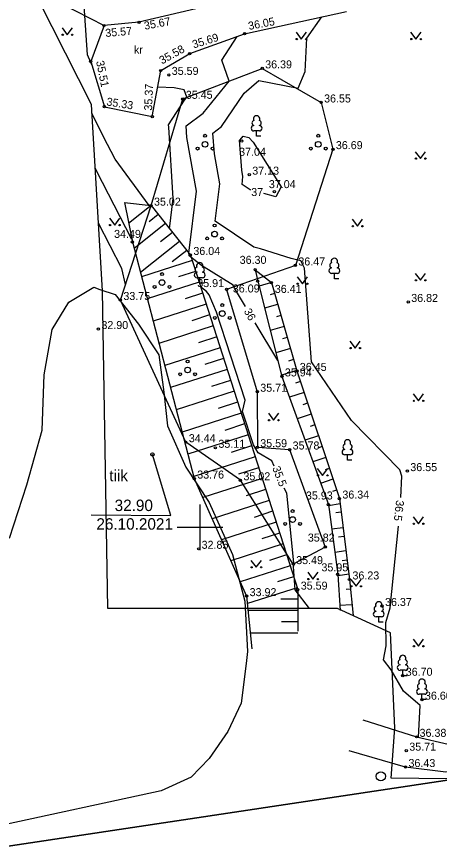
# Model space of a CAD drawing. Extents: x 624002 to 625180, y 6454071 to 6455743.
# Drawn here: x 624134 to 624170.9, y 6454721.9 to 6454794.6 of the extents above; entities that cross this region are included whole.
import ezdxf

# ---------------------------------------------------------------- set-up
doc = ezdxf.new("R2010")
doc.units = 0
for name, color, linetype in [('HALJASTUS', 7, 'Continuous'), ('HORISONTAAL-EH2000', 7, 'Continuous'), ('KORGUS-EH2000', 7, 'Continuous'), ('MOOTPIIR', 7, 'Continuous'), ('PIIR', 7, 'Continuous'), ('PUU', 7, 'Continuous'), ('RELJEEF', 7, 'Continuous'), ('TEE', 7, 'Continuous'), ('VEEKOGU', 7, 'Continuous'), ('VORK', 7, 'Continuous')]:
    doc.layers.add(name, color=color, linetype=linetype)

# ---------------------------------------------------------------- blocks, each defined once
blk = doc.blocks.new('VKORIS')
at = {"layer": 'VORK'}
for p, q in [((0, 400), (0, -400)), ((-400, 0), (400, 0))]:
    blk.add_line(p, q, dxfattribs=at)

msp = doc.modelspace()

# ---------------------------------------------------------------- linework, layer by layer
at = {"layer": 'HALJASTUS'}
for p, q in [((624137.87, 6454795.8), (624141.61, 6454793.87)), ((624137.937, 6454793.667), (624138.4, 6454793.06)), ((624138.4, 6454793.06), (624138.846, 6454793.667)), ((624158.397, 6454793.287), (624158.86, 6454792.68)), ((624158.86, 6454792.68), (624159.306, 6454793.287)), ((624168.417, 6454793.287), (624168.88, 6454792.68)), ((624168.88, 6454792.68), (624169.326, 6454793.287)), ((624168.817, 6454782.837), (624169.28, 6454782.23)), ((624169.28, 6454782.23), (624169.726, 6454782.837)), ((624142.077, 6454777.027), (624142.54, 6454776.42)), ((624142.54, 6454776.42), (624142.986, 6454777.027)), ((624163.307, 6454776.927), (624163.77, 6454776.32)), ((624163.77, 6454776.32), (624164.216, 6454776.927)), ((624158.487, 6454771.897), (624158.95, 6454771.29)), ((624158.95, 6454771.29), (624159.396, 6454771.897)), ((624168.817, 6454772.197), (624169.28, 6454771.59)), ((624169.28, 6454771.59), (624169.726, 6454772.197)), ((624163.107, 6454766.277), (624163.57, 6454765.67)), ((624163.57, 6454765.67), (624164.016, 6454766.277)), ((624168.637, 6454761.667), (624169.1, 6454761.06)), ((624169.1, 6454761.06), (624169.546, 6454761.667)), ((624155.977, 6454759.967), (624156.44, 6454759.36)), ((624156.44, 6454759.36), (624156.886, 6454759.967)), ((624160.257, 6454755.147), (624160.72, 6454754.54)), ((624160.72, 6454754.54), (624161.166, 6454755.147)), ((624168.637, 6454750.917), (624169.1, 6454750.31)), ((624169.1, 6454750.31), (624169.546, 6454750.917)), ((624154.457, 6454747.107), (624154.92, 6454746.5)), ((624154.92, 6454746.5), (624155.366, 6454747.107)), ((624159.417, 6454746.077), (624159.88, 6454745.47)), ((624159.88, 6454745.47), (624160.326, 6454746.077)), ((624163.187, 6454745.447), (624163.65, 6454744.84)), ((624163.65, 6454744.84), (624164.096, 6454745.447)), ((624168.647, 6454740.207), (624169.11, 6454739.6)), ((624169.11, 6454739.6), (624169.556, 6454740.207))]:
    msp.add_line(p, q, dxfattribs=at)
msp.add_lwpolyline([(624160.95, 6454748.27), (624158.15, 6454746.78), (624153.54, 6454754.11), (624148.76, 6454757.44), (624143.04, 6454769.87), (624145.72, 6454778.12), (624148.5, 6454787.46), (624155.44, 6454790.12), (624160.59, 6454787.14), (624161.62, 6454783.06), (624158.34, 6454772.89), (624152.32, 6454770.8), (624155.01, 6454761.85), (624155.02, 6454757), (624157.84, 6454756.8)], close=True, dxfattribs=at)
for centre, radius in [((624137.999, 6454793.06), 0.055), ((624138.828, 6454793.06), 0.055), ((624158.459, 6454792.68), 0.055), ((624159.288, 6454792.68), 0.055), ((624168.479, 6454792.68), 0.055), ((624169.308, 6454792.68), 0.055), ((624168.879, 6454782.23), 0.055), ((624169.708, 6454782.23), 0.055), ((624142.139, 6454776.42), 0.055), ((624142.968, 6454776.42), 0.055), ((624163.369, 6454776.32), 0.055), ((624164.198, 6454776.32), 0.055), ((624158.549, 6454771.29), 0.055), ((624159.378, 6454771.29), 0.055), ((624168.879, 6454771.59), 0.055), ((624169.708, 6454771.59), 0.055), ((624163.169, 6454765.67), 0.055), ((624163.998, 6454765.67), 0.055), ((624168.699, 6454761.06), 0.055), ((624169.528, 6454761.06), 0.055), ((624156.039, 6454759.36), 0.055), ((624156.868, 6454759.36), 0.055), ((624160.319, 6454754.54), 0.055), ((624161.148, 6454754.54), 0.055), ((624168.699, 6454750.31), 0.055), ((624169.528, 6454750.31), 0.055), ((624154.519, 6454746.5), 0.055), ((624155.348, 6454746.5), 0.055), ((624159.479, 6454745.47), 0.055), ((624160.308, 6454745.47), 0.055), ((624163.249, 6454744.84), 0.055), ((624164.078, 6454744.84), 0.055), ((624168.709, 6454739.6), 0.055), ((624169.538, 6454739.6), 0.055), ((624165.81, 6454728.23), 0.4)]:
    msp.add_circle(centre, radius, dxfattribs=at)
at = {"layer": 'HORISONTAAL-EH2000'}
for points in [[(624140.54, 6454790.43), (624140.16, 6454791.29), (624139.94, 6454794.73), (624139.83, 6454796.08), (624137.33, 6454801.79)], [(624167.56, 6454752.59), (624167.64, 6454754.46), (624167.47, 6454755.03), (624163.25, 6454759.33), (624159.75, 6454764.46), (624159.13, 6454772.64), (624158.82, 6454773.3), (624157.97, 6454773.5), (624155.28, 6454774.34), (624154.7, 6454774.49), (624151.33, 6454776.76), (624151.73, 6454780.02), (624151.26, 6454782.65), (624151.11, 6454784.47), (624151.89, 6454785.03), (624153.87, 6454787.95), (624155.14, 6454789.06), (624158.59, 6454788.38), (624159.21, 6454789.86), (624159.35, 6454792.75), (624160.64, 6454794.62)], [(624153.98, 6454769.3), (624153.02, 6454770.9), (624152.89, 6454771.18), (624150.13, 6454772.88), (624149.06, 6454773.74), (624149.04, 6454773.83), (624149.03, 6454773.97), (624149.7, 6454779.38), (624148.86, 6454784.09), (624148.78, 6454785.1), (624150.27, 6454786.19), (624152.55, 6454789.01), (624151.9, 6454790.84), (624153.25, 6454792.92)], [(624147.34, 6454776.09), (624147.66, 6454778.74), (624147.27, 6454784.97), (624147.25, 6454785.18), (624148.65, 6454787.35), (624148.84, 6454787.59), (624148.61, 6454788.24), (624147.75, 6454788.41), (624146.3, 6454788.48)], [(624145.55, 6454778.14), (624142.59, 6454782.17), (624141.57, 6454784.14), (624140.54, 6454786.21)], [(624154.44, 6454779.48), (624154.39, 6454779.49), (624153.68, 6454779.97), (624153.76, 6454780.66), (624153.67, 6454781.21), (624153.45, 6454783.83), (624153.51, 6454783.87), (624153.77, 6454784.2), (624154.27, 6454784.07), (624154.65, 6454783.68), (624157.1, 6454779.76), (624156.64, 6454778.88)], [(624144.05, 6454775.15), (624141.47, 6454780.13), (624140.83, 6454781.41)], [(624156.64, 6454778.88), (624156.42, 6454778.96), (624155.59, 6454779.18)], [(624143.48, 6454771.23), (624143.18, 6454772.61), (624141.12, 6454776.59)], [(624156.49, 6454755.34), (624156.27, 6454755.82), (624155.08, 6454756.5), (624154.67, 6454757.2), (624153.72, 6454760.12), (624153.96, 6454761.11), (624151.44, 6454768.81), (624150.79, 6454770.32), (624150.56, 6454770.62), (624150.05, 6454771.03)], [(624156.81, 6454764.57), (624154.83, 6454767.88)], [(624159.58, 6454742.91), (624158.31, 6454744.52), (624158.19, 6454746.58), (624158.23, 6454746.76), (624158.23, 6454746.82), (624158.21, 6454746.89), (624157.58, 6454752.99), (624157.37, 6454753.43)], [(624169.1, 6454731.64), (624169.25, 6454734.43), (624167.8, 6454735.67), (624166.73, 6454737.53), (624166.05, 6454738.4), (624166.29, 6454739.63), (624166.25, 6454741.68), (624166.63, 6454742.97), (624167.36, 6454750.11)]]:
    msp.add_lwpolyline(points, dxfattribs=at)
at = {"layer": 'KORGUS-EH2000'}
for centre in [(624141.606, 6454793.87), (624144.663, 6454794.151), (624153.894, 6454793.154), (624149.097, 6454791.406), (624140.447, 6454790.724), (624146.571, 6454789.933), (624155.443, 6454790.117), (624147.275, 6454789.549), (624148.495, 6454787.455), (624160.594, 6454787.142), (624141.644, 6454786.768), (624145.825, 6454785.909), (624153.652, 6454783.771), (624161.625, 6454783.055), (624154.31, 6454780.828), (624156.511, 6454779.331), (624145.717, 6454778.123), (624144.089, 6454774.948), (624149.162, 6454773.805), (624154.825, 6454772.524), (624158.343, 6454772.892), (624155.048, 6454771.519), (624156.241, 6454771.395), (624152.325, 6454770.796), (624143.037, 6454769.87), (624168.208, 6454769.699), (624141.123, 6454767.33), (624158.471, 6454763.669), (624157.164, 6454763.191), (624155.007, 6454761.852), (624148.761, 6454757.441), (624151.347, 6454756.948), (624155.015, 6454757.002), (624157.837, 6454756.798), (624149.495, 6454754.261), (624168.133, 6454754.911), (624153.539, 6454754.106), (624162.186, 6454752.51), (624161.231, 6454751.981), (624149.884, 6454748.116), (624160.953, 6454748.273), (624158.151, 6454746.782), (624162.037, 6454745.882), (624163.068, 6454745.437), (624158.552, 6454744.549), (624154.077, 6454743.984), (624165.922, 6454743.122), (624167.733, 6454737.02), (624169.406, 6454734.93), (624168.944, 6454731.679), (624168.037, 6454730.465), (624167.969, 6454729.037)]:
    msp.add_circle(centre, 0.1, dxfattribs=at)
at = {"layer": 'MOOTPIIR'}
msp.add_lwpolyline([(624219.92, 6454740.2), (624218.32, 6454736.19), (624215.72, 6454733.19), (624203.92, 6454730.38), (624183.73, 6454727.87), (624166.73, 6454728.07), (624167.03, 6454732.48), (624166.66, 6454740.76), (624162.03, 6454742.91), (624141.94, 6454742.91), (624141.47, 6454770.68), (624140.5, 6454786.95), (624134.8, 6454798.27), (624147.63, 6454816.1), (624238.53, 6454811.23), (624242.17, 6454813.62), (624262.97, 6454813.05), (624262.97, 6454796.76), (624235.78, 6454794.16), (624234.12, 6454784.86), (624228.4, 6454766.37), (624221.29, 6454764.64)], close=True, dxfattribs=at)
at = {"layer": 'PIIR'}
for points in [[(624041.64, 6454604.64), (624042.53, 6454612.09), (624043.55, 6454618.59), (624044.76, 6454628.52), (624045, 6454631.68), (624045.5, 6454638.44), (624044.25, 6454653.29), (624042.63, 6454664.79), (624041.67, 6454671.29), (624041.49, 6454675.7), (624041.36, 6454680.04), (624040.59, 6454684.58), (624039.26, 6454688.67), (624037.67, 6454693.27), (624036.71, 6454697.72), (624036.12, 6454703.63), (624036.26, 6454707.46), (624049.78, 6454709.58), (624057.01, 6454710.67), (624266.83, 6454742.21), (624449.34, 6454769.63), (624620.22, 6454796.48), (624592.53, 6454995.12), (624570.86, 6455158.93)], [(624100.27, 6454837.44), (624149.52, 6454814.26), (624261.87, 6454808.57), (624266.83, 6454742.21), (624057.01, 6454710.67)]]:
    msp.add_lwpolyline(points, dxfattribs=at)
at = {"layer": 'PUU'}
for p, q in [((624155.19, 6454784.655), (624154.71, 6454784.655)), ((624154.95, 6454784.18), (624154.95, 6454784.655)), ((624155.33, 6454784.18), (624154.95, 6454784.18)), ((624150.22, 6454771.815), (624149.74, 6454771.815)), ((624149.98, 6454771.34), (624149.98, 6454771.815)), ((624161.99, 6454772.195), (624161.51, 6454772.195)), ((624161.75, 6454771.72), (624161.75, 6454772.195)), ((624150.36, 6454771.34), (624149.98, 6454771.34)), ((624162.13, 6454771.72), (624161.75, 6454771.72)), ((624163.14, 6454756.335), (624162.66, 6454756.335)), ((624162.9, 6454755.86), (624162.9, 6454756.335)), ((624163.28, 6454755.86), (624162.9, 6454755.86)), ((624165.87, 6454742.175), (624165.39, 6454742.175)), ((624165.63, 6454741.7), (624165.63, 6454742.175)), ((624166.01, 6454741.7), (624165.63, 6454741.7)), ((624167.97, 6454737.495), (624167.49, 6454737.495)), ((624167.73, 6454737.02), (624167.73, 6454737.495)), ((624168.11, 6454737.02), (624167.73, 6454737.02)), ((624169.65, 6454735.405), (624169.17, 6454735.405)), ((624169.41, 6454734.93), (624169.41, 6454735.405)), ((624169.79, 6454734.93), (624169.41, 6454734.93))]:
    msp.add_line(p, q, dxfattribs=at)
for centre, radius in [((624150.44, 6454784.23), 0.125), ((624160.34, 6454784.23), 0.125), ((624150.44, 6454783.48), 0.25), ((624160.34, 6454783.48), 0.25), ((624149.79, 6454783.105), 0.125), ((624151.09, 6454783.105), 0.125), ((624159.69, 6454783.105), 0.125), ((624160.99, 6454783.105), 0.125), ((624151.28, 6454776.38), 0.125), ((624151.28, 6454775.63), 0.25), ((624150.63, 6454775.255), 0.125), ((624151.93, 6454775.255), 0.125), ((624146.68, 6454772.14), 0.125), ((624146.03, 6454771.015), 0.125), ((624146.68, 6454771.39), 0.25), ((624147.33, 6454771.015), 0.125), ((624151.95, 6454768.68), 0.25), ((624151.95, 6454769.43), 0.125), ((624151.3, 6454768.305), 0.125), ((624152.6, 6454768.305), 0.125), ((624148.92, 6454764.5), 0.125), ((624148.92, 6454763.75), 0.25), ((624148.27, 6454763.375), 0.125), ((624149.57, 6454763.375), 0.125), ((624158.1, 6454751.42), 0.125), ((624158.1, 6454750.67), 0.25), ((624157.45, 6454750.295), 0.125), ((624158.75, 6454750.295), 0.125)]:
    msp.add_circle(centre, radius, dxfattribs=at)
for centre, radius, start, end in [((624154.78, 6454785.353), 0.233, 109.02174, 253.14154), ((624154.95, 6454785.7), 0.277, 332.5799, 207.4201), ((624155.12, 6454785.353), 0.233, 286.85082, 70.98591), ((624154.713, 6454784.892), 0.238, 90.0016, 269.3953), ((624155.187, 6454784.892), 0.238, 270.6047, 89.9984), ((624161.75, 6454773.24), 0.277, 332.5799, 207.4201), ((624149.81, 6454772.513), 0.233, 109.02174, 253.14154), ((624149.98, 6454772.86), 0.277, 332.5799, 207.4201), ((624150.15, 6454772.513), 0.233, 286.85082, 70.98591), ((624161.513, 6454772.432), 0.238, 90.0016, 269.3953), ((624161.58, 6454772.893), 0.233, 109.02174, 253.14154), ((624161.92, 6454772.893), 0.233, 286.85082, 70.98591), ((624161.987, 6454772.432), 0.238, 270.6047, 89.9984), ((624149.743, 6454772.052), 0.238, 90.0016, 269.3953), ((624150.217, 6454772.052), 0.238, 270.6047, 89.9984), ((624162.73, 6454757.033), 0.233, 109.02174, 253.14154), ((624162.9, 6454757.38), 0.277, 332.5799, 207.4201), ((624163.07, 6454757.033), 0.233, 286.85082, 70.98591), ((624162.663, 6454756.572), 0.238, 90.0016, 269.3953), ((624163.137, 6454756.572), 0.238, 270.6047, 89.9984), ((624165.63, 6454743.22), 0.277, 332.5799, 207.4201), ((624165.46, 6454742.873), 0.233, 109.02174, 253.14154), ((624165.8, 6454742.873), 0.233, 286.85082, 70.98591), ((624165.393, 6454742.412), 0.238, 90.0016, 269.3953), ((624165.867, 6454742.412), 0.238, 270.6047, 89.9984), ((624167.56, 6454738.193), 0.233, 109.02174, 253.14154), ((624167.73, 6454738.54), 0.277, 332.5799, 207.4201), ((624167.9, 6454738.193), 0.233, 286.85082, 70.98591), ((624167.493, 6454737.732), 0.238, 90.0016, 269.3953), ((624167.967, 6454737.732), 0.238, 270.6047, 89.9984), ((624169.24, 6454736.103), 0.233, 109.02174, 253.14154), ((624169.41, 6454736.45), 0.277, 332.5799, 207.4201), ((624169.58, 6454736.103), 0.233, 286.85082, 70.98591), ((624169.173, 6454735.642), 0.238, 90.0016, 269.3953), ((624169.647, 6454735.642), 0.238, 270.6047, 89.9984)]:
    msp.add_arc(centre, radius, start, end, dxfattribs=at)
at = {"layer": 'RELJEEF'}
for p, q in [((624145.72, 6454778.12), (624143.76, 6454776.56)), ((624146.34, 6454777.34), (624145.55, 6454776.71)), ((624146.97, 6454776.55), (624144.24, 6454774.38)), ((624147.59, 6454775.77), (624146.56, 6454774.96)), ((624148.21, 6454774.99), (624144.79, 6454772.27)), ((624148.84, 6454774.21), (624147.58, 6454773.21)), ((624149.31, 6454773.33), (624144.89, 6454771.9)), ((624149.62, 6454772.37), (624148.12, 6454771.9)), ((624149.92, 6454771.42), (624145.39, 6454769.97)), ((624156.24, 6454771.4), (624155.16, 6454771.09)), ((624150.23, 6454770.47), (624148.7, 6454769.98)), ((624156.52, 6454770.44), (624156.15, 6454770.33)), ((624150.54, 6454769.51), (624145.9, 6454768.02)), ((624156.79, 6454769.48), (624155.65, 6454769.15)), ((624150.84, 6454768.56), (624149.28, 6454768.05)), ((624157.07, 6454768.51), (624156.68, 6454768.4)), ((624151.15, 6454767.6), (624146.41, 6454766.08)), ((624157.35, 6454767.55), (624156.14, 6454767.2)), ((624151.46, 6454766.65), (624149.86, 6454766.14)), ((624157.63, 6454766.59), (624157.22, 6454766.47)), ((624151.76, 6454765.7), (624146.92, 6454764.14)), ((624157.91, 6454765.62), (624156.64, 6454765.26)), ((624152.07, 6454764.75), (624150.43, 6454764.22)), ((624158.19, 6454764.66), (624157.75, 6454764.53)), ((624152.37, 6454763.8), (624147.42, 6454762.21)), ((624158.46, 6454763.7), (624157.13, 6454763.31)), ((624152.68, 6454762.84), (624151.01, 6454762.31)), ((624158.78, 6454762.75), (624158.34, 6454762.6)), ((624152.98, 6454761.89), (624147.93, 6454760.26)), ((624159.1, 6454761.79), (624157.82, 6454761.37)), ((624153.29, 6454760.94), (624151.59, 6454760.39)), ((624159.41, 6454760.85), (624158.99, 6454760.71)), ((624153.6, 6454759.98), (624148.44, 6454758.33)), ((624159.73, 6454759.9), (624158.5, 6454759.49)), ((624153.9, 6454759.03), (624152.17, 6454758.47)), ((624160.04, 6454758.95), (624159.64, 6454758.81)), ((624154.21, 6454758.07), (624148.94, 6454756.38)), ((624160.36, 6454758), (624159.19, 6454757.61)), ((624154.51, 6454757.12), (624152.74, 6454756.55)), ((624160.68, 6454757.05), (624160.3, 6454756.92)), ((624154.82, 6454756.16), (624149.45, 6454754.44)), ((624160.99, 6454756.1), (624159.87, 6454755.72)), ((624155.13, 6454755.21), (624153.36, 6454754.65)), ((624161.31, 6454755.15), (624160.95, 6454755.02)), ((624155.43, 6454754.26), (624150.24, 6454752.59)), ((624161.63, 6454754.2), (624160.55, 6454753.84)), ((624155.74, 6454753.3), (624154.05, 6454752.76)), ((624161.94, 6454753.25), (624161.59, 6454753.13)), ((624156.05, 6454752.35), (624151.06, 6454750.75)), ((624156.35, 6454751.4), (624154.73, 6454750.87)), ((624162.25, 6454752.06), (624161.24, 6454751.89)), ((624162.34, 6454751.32), (624161.89, 6454751.26)), ((624156.66, 6454750.45), (624151.88, 6454748.91)), ((624162.51, 6454749.96), (624161.51, 6454749.84)), ((624156.96, 6454749.49), (624155.41, 6454748.99)), ((624157.27, 6454748.54), (624152.7, 6454747.07)), ((624162.6, 6454749.19), (624162.1, 6454749.14)), ((624162.76, 6454747.94), (624161.79, 6454747.79)), ((624157.57, 6454747.59), (624156.09, 6454747.11)), ((624162.86, 6454747.12), (624162.44, 6454747.07)), ((624157.88, 6454746.63), (624153.52, 6454745.24)), ((624158.19, 6454745.68), (624156.77, 6454745.23)), ((624163.01, 6454745.89), (624162.09, 6454745.75)), ((624158.49, 6454744.72), (624154.14, 6454743.33)), ((624163.15, 6454744.59), (624162.78, 6454744.55)), ((624158.55, 6454743.73), (624157.07, 6454743.73)), ((624158.55, 6454742.73), (624154.2, 6454742.73)), ((624163.29, 6454743.22), (624162.21, 6454743.17)), ((624158.55, 6454741.73), (624157.13, 6454741.73)), ((624158.55, 6454740.73), (624154.4, 6454740.73))]:
    msp.add_line(p, q, dxfattribs=at)
for points in [[(624143.39, 6454778.38), (624145.72, 6454778.12), (624149.16, 6454773.8), (624158.55, 6454744.55), (624158.55, 6454740.93)], [(624143.39, 6454778.38), (624144.09, 6454774.95), (624149.5, 6454754.26), (624154.08, 6454743.98), (624154.54, 6454739.36)], [(624154.82, 6454772.52), (624155.05, 6454771.52), (624157.16, 6454763.19), (624161.23, 6454751.98), (624162.04, 6454745.88), (624162.25, 6454742.73)], [(624154.82, 6454772.52), (624156.24, 6454771.4), (624158.47, 6454763.67), (624162.19, 6454752.51), (624163.07, 6454745.44), (624163.38, 6454742.28)]]:
    msp.add_lwpolyline(points, dxfattribs=at)
at = {"layer": 'TEE'}
msp.add_lwpolyline([(624153.26, 6454796.21), (624144.66, 6454794.15), (624141.61, 6454793.87), (624140.45, 6454790.72), (624141.64, 6454786.77), (624145.82, 6454785.91), (624146.57, 6454789.93), (624149.1, 6454791.41), (624153.89, 6454793.15), (624162.82, 6454795.09)], dxfattribs=at)
at = {"layer": 'VEEKOGU'}
for points in [[(624164.25, 6454733.18), (624168.94, 6454731.68), (624171.71, 6454731.04), (624176.4, 6454731.59), (624190.78, 6454733.05), (624205, 6454735.62), (624211.22, 6454737.28), (624212.92, 6454738.58), (624214.82, 6454741.38), (624215.62, 6454745.61), (624216.67, 6454757.49), (624217, 6454766.65), (624217.51, 6454776.78), (624218.08, 6454782.59), (624219.02, 6454783), (624219.76, 6454782.7), (624220.58, 6454781.15), (624220.03, 6454766.72), (624219.85, 6454758.85), (624224.04, 6454758.82)], [(624133.35, 6454749.06), (624134.87, 6454753.72), (624136.21, 6454758.5), (624136.38, 6454763.34), (624137.08, 6454767.29), (624138.54, 6454769.67), (624140.71, 6454770.98), (624141.24, 6454770.8), (624142.59, 6454770.35), (624144.62, 6454767.76), (624146.39, 6454765.09), (624146.57, 6454763.77), (624146.83, 6454761.8), (624147.15, 6454758.86), (624148.77, 6454755.27), (624150.8, 6454752.17), (624152.85, 6454747.61), (624153.92, 6454743.55), (624154.16, 6454739.15), (624154.03, 6454738.08), (624153.6, 6454734.61), (624152.43, 6454732.15), (624150.79, 6454729.78), (624149.24, 6454728.16), (624146.61, 6454726.95), (624132.04, 6454723.8)], [(624140.479, 6454751.084), (624147.459, 6454751.044), (624145.84, 6454756.37)], [(624224.01, 6454756.26), (624219.85, 6454756.4), (624219.32, 6454744.95), (624218.54, 6454739.6), (624215.08, 6454735.06), (624211.74, 6454733.31), (624206.39, 6454732.52), (624191.46, 6454730.51), (624176.91, 6454728.78), (624171.49, 6454728.59), (624167.97, 6454729.04), (624163.05, 6454730.47)]]:
    msp.add_lwpolyline(points, dxfattribs=at)
msp.add_circle((624145.84, 6454756.37), 0.15, dxfattribs=at)

# ---------------------------------------------------------------- block references
at = {"layer": 'VORK', "xscale": 0.005, "yscale": 0.005}
msp.add_blockref('VKORIS', (624150, 6454750), dxfattribs=at)

# ---------------------------------------------------------------- texts
at = {"layer": 'HORISONTAAL-EH2000'}
msp.add_text('37', height=0.7, dxfattribs=at).set_placement((624154.48, 6454778.96))
for s, rotation, p in [('36', 298.92588, (624153.81, 6454768.9)), ('35.5', 290.97667, (624156.31, 6454755.19)), ('36.5', 263.14752, (624167.16, 6454752.4))]:
    msp.add_text(s, height=0.7, rotation=rotation, dxfattribs=at).set_placement(p)
at = {"layer": 'KORGUS-EH2000'}
for s, rotation, p in [(' 35.67', 10.61065, (624144.92, 6454793.44)), (' 36.05', 10.5944, (624154.03, 6454793.43)), (' 35.57', 4.89559, (624141.49, 6454792.84)), (' 35.69', 17.10273, (624149.2, 6454791.78)), (' 35.58', 29.2112, (624146.46, 6454790.33)), (' 35.51', 281.30952, (624140.86, 6454790.98)), (' 35.37', 87.77509, (624145.8, 6454786.16)), (' 35.33', 351.00659, (624141.53, 6454786.93))]:
    msp.add_text(s, height=0.7, rotation=rotation, dxfattribs=at).set_placement(p)
for s, p in [(' 36.39', (624155.44, 6454790.12)), (' 35.59', (624147.27, 6454789.55)), (' 35.45', (624148.5, 6454787.46)), (' 36.55', (624160.59, 6454787.14)), (' 36.69', (624161.62, 6454783.06)), (' 37.04', (624153.16, 6454782.48)), (' 37.13', (624154.31, 6454780.83)), (' 37.04', (624155.76, 6454779.65)), (' 35.02', (624145.72, 6454778.12)), (' 34.49', (624142.23, 6454775.3)), (' 36.04', (624149.16, 6454773.81)), (' 36.30', (624153.21, 6454773.03)), (' 36.47', (624158.34, 6454772.89)), (' 35.91', (624149.5, 6454771)), (' 36.09', (624152.61, 6454770.53)), (' 36.41', (624156.28, 6454770.49)), (' 33.75', (624143.04, 6454769.87)), (' 36.82', (624168.21, 6454769.7)), (' 32.90', (624141.12, 6454767.33)), (' 35.94', (624157.16, 6454763.19)), (' 36.45', (624158.47, 6454763.67)), (' 35.71', (624155.01, 6454761.85)), (' 34.44', (624148.76, 6454757.44)), (' 35.11', (624151.35, 6454756.95)), (' 35.59', (624155.01, 6454757)), (' 35.78', (624157.84, 6454756.8)), (' 36.55', (624168.13, 6454754.91)), (' 33.76', (624149.5, 6454754.26)), (' 35.02', (624153.54, 6454754.11)), (' 35.93', (624159, 6454752.43)), (' 36.34', (624162.19, 6454752.51)), (' 35.82', (624159.17, 6454748.75)), (' 32.85', (624149.88, 6454748.12)), (' 35.49', (624158.15, 6454746.78)), (' 35.95', (624160.36, 6454746.15)), (' 36.23', (624163.07, 6454745.44)), (' 35.59', (624158.55, 6454744.55)), (' 33.92', (624154.08, 6454743.98)), (' 36.37', (624165.92, 6454743.12)), (' 36.70', (624167.73, 6454737.02)), (' 36.60', (624169.41, 6454734.93)), (' 36.38', (624168.94, 6454731.68)), (' 35.71', (624168.04, 6454730.47)), (' 36.43', (624167.97, 6454729.04))]:
    msp.add_text(s, height=0.7, dxfattribs=at).set_placement(p)
at = {"layer": 'TEE'}
msp.add_text('kr', height=0.7, dxfattribs=at).set_placement((624144.23, 6454791.4))
at = {"layer": 'VEEKOGU'}
for s, p in [('tiik', (624142.07, 6454754.02)), ('32.90', (624142.538, 6454751.419)), ('26.10.2021', (624140.941, 6454749.791))]:
    msp.add_text(s, height=1, dxfattribs=at).set_placement(p)

doc.saveas('drawing.dxf')
